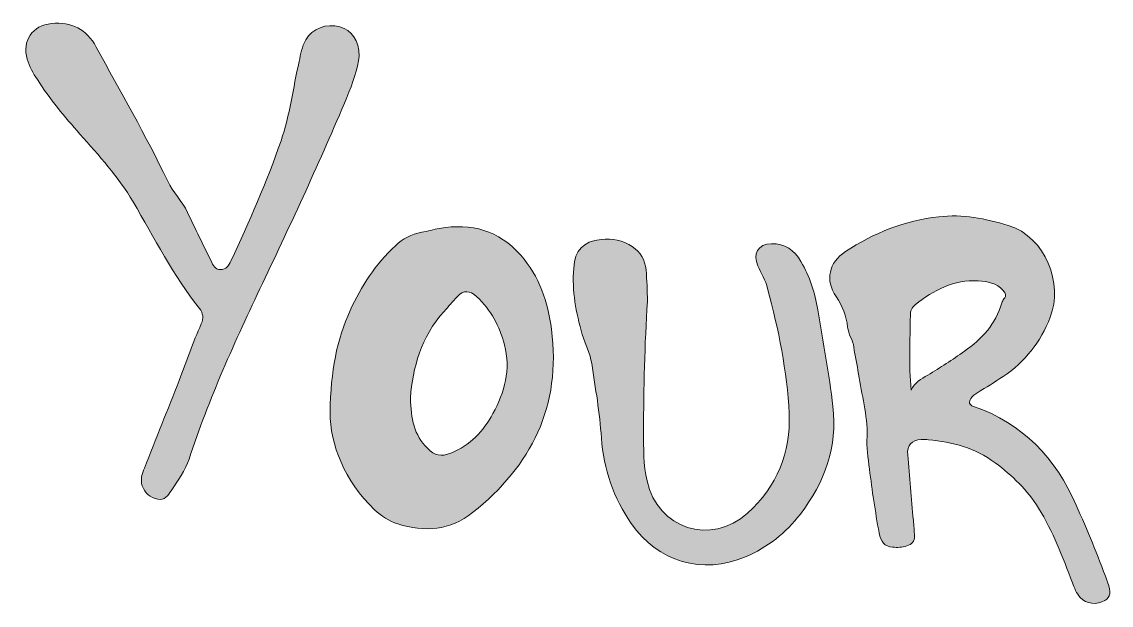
# Model space of a CAD drawing. Extents: x 449 to 1464, y -1300 to -659.
# Drawn here: x 448.6 to 876.6, y -888.5 to -659 of the extents above; entities that cross this region are included whole.
import ezdxf

# ---------------------------------------------------------------- set-up
doc = ezdxf.new("R2010")
doc.units = 0
doc.header["$MEASUREMENT"] = 0
doc.layers.add('katman 1', color=7, linetype='Continuous')

# ---------------------------------------------------------------- blocks, each defined once
blk = doc.blocks.new('block 2')
at = {"layer": 'katman 1', "true_color": 0xf72a1b}
h = blk.add_hatch(color=20, dxfattribs=at)
h.dxf.hatch_style = 2
edge = h.paths.add_edge_path()
edge.add_spline(control_points=[(581.15, -672.45), (580.58, -677.56), (578.64, -683.21), (576.32, -688.73), (565.95, -713.45), (554.67, -737.77), (543.14, -761.97), (532.41, -784.49), (522.12, -807.2), (514.33, -830.96), (512.82, -835.55), (509.94, -839.44), (507.31, -843.44), (506.06, -845.34), (504.71, -847.26), (502.05, -846.76), (499.07, -846.2), (496.95, -844.45), (495.94, -841.52), (495.09, -839.08), (495.88, -836.81), (496.77, -834.56), (501.34, -823.05), (505.91, -811.54), (510.47, -800.03), (513.4, -792.65), (515.82, -785.07), (519.11, -777.83), (520.09, -775.69), (519.89, -773.6), (518.44, -771.78), (508.1, -758.8), (500.7, -743.99), (492.34, -729.78), (486.57, -719.98), (478.94, -711.63), (471.46, -703.16), (465.46, -696.35), (459.66, -689.38), (454.72, -681.73), (453.09, -679.21), (451.61, -676.61), (450.75, -673.73), (448.61, -666.5), (452.8, -660.34), (460.29, -659.67), (468.13, -658.97), (474.03, -661.79), (477.89, -668.93), (487.35, -686.45), (497.36, -703.66), (505.93, -721.66), (507.97, -725.95), (511.63, -729.49), (513.72, -733.94), (516.73, -740.35), (519.89, -746.69), (522.97, -753.07), (523.76, -754.7), (524.48, -756.46), (526.69, -756.46), (528.93, -756.47), (529.98, -754.81), (530.78, -753.08), (537.96, -737.58), (544.86, -721.97), (550.47, -705.8), (554, -695.64), (555.18, -685.01), (557.57, -674.62), (558.24, -671.71), (558.63, -668.73), (560.17, -666.08), (562.78, -661.61), (568.26, -659.5), (573.53, -660.95), (578.3, -662.26), (581.16, -666.24), (581.15, -672.45)], knot_values=[0, 0, 0, 0, 1, 1, 1, 2, 2, 2, 3, 3, 3, 4, 4, 4, 5, 5, 5, 6, 6, 6, 7, 7, 7, 8, 8, 8, 9, 9, 9, 10, 10, 10, 11, 11, 11, 12, 12, 12, 13, 13, 13, 14, 14, 14, 15, 15, 15, 16, 16, 16, 17, 17, 17, 18, 18, 18, 19, 19, 19, 20, 20, 20, 21, 21, 21, 22, 22, 22, 23, 23, 23, 24, 24, 24, 25, 25, 25, 26, 26, 26, 26], degree=3, periodic=1)
h = blk.add_hatch(color=20, dxfattribs=at)
h.dxf.hatch_style = 2
edge = h.paths.add_edge_path()
edge.add_spline(control_points=[(875.21, -879.46), (875.15, -879.29), (875.11, -879.13), (875.05, -878.97), (871.44, -868.83), (867.19, -858.94), (862.89, -849.09), (854.82, -830.6), (841.95, -817.03), (822.59, -810.26), (820.57, -809.56), (820.79, -808.5), (821.52, -807.18), (822.1, -806.11), (823.18, -805.5), (824.21, -804.85), (827.53, -802.76), (830.89, -800.7), (834.15, -798.52), (842.81, -792.74), (848.88, -784.94), (852.68, -775.22), (857.79, -762.15), (851.11, -743.67), (836.1, -739.06), (827.13, -736.3), (818.22, -734.62), (808.88, -735.67), (795.53, -737.18), (783.36, -742.02), (772.25, -749.35), (765.66, -753.7), (764.19, -760.58), (768.52, -767.01), (771.11, -770.83), (772.59, -774.67), (773.07, -779.15), (773.36, -781.85), (775.17, -784.14), (775.53, -786.92), (775.98, -790.48), (776.82, -793.98), (777.34, -797.53), (778.52, -805.64), (780.97, -813.56), (780.76, -822.07), (780.43, -826.25), (781.12, -830.56), (781.66, -834.89), (782.71, -843.29), (783.93, -851.66), (785.43, -859.99), (786.08, -863.65), (787.69, -865.3), (790.75, -865.63), (792.64, -865.84), (794.51, -865.68), (796.35, -865.15), (798.33, -864.59), (799.43, -863.32), (799.36, -861.24), (799.28, -859.19), (799.08, -857.15), (798.9, -855.1), (798.16, -846.5), (797.36, -837.9), (796.68, -829.28), (796.39, -825.47), (798.2, -823.53), (802.03, -823.28), (802.96, -823.22), (803.91, -823.25), (804.84, -823.36), (814.25, -824.4), (823.11, -826.51), (831.04, -832.43), (837.81, -837.5), (843.64, -843.12), (848.1, -850.26), (853.84, -859.46), (857.55, -869.56), (861.39, -879.61), (862.19, -881.69), (862.96, -883.78), (864.5, -885.46), (866.85, -888.01), (871.04, -888.47), (874.19, -886.56), (876.38, -885.22), (876.64, -883.38), (875.21, -879.46)], knot_values=[0, 0, 0, 0, 1, 1, 1, 2, 2, 2, 3, 3, 3, 4, 4, 4, 5, 5, 5, 6, 6, 6, 7, 7, 7, 8, 8, 8, 9, 9, 9, 10, 10, 10, 11, 11, 11, 12, 12, 12, 13, 13, 13, 14, 14, 14, 15, 15, 15, 16, 16, 16, 17, 17, 17, 18, 18, 18, 19, 19, 19, 20, 20, 20, 21, 21, 21, 22, 22, 22, 23, 23, 23, 24, 24, 24, 25, 25, 25, 26, 26, 26, 27, 27, 27, 28, 28, 28, 29, 29, 29, 30, 30, 30, 30], degree=3, periodic=1)
edge = h.paths.add_edge_path()
edge.add_spline(control_points=[(804.55, -797.95), (802, -799.48), (799.44, -800.97), (798, -803.82), (797.12, -793.97), (797.6, -784.25), (797.72, -774.53), (797.74, -772.85), (798.27, -771.34), (799.66, -770.25), (806.94, -764.54), (814.77, -760.28), (824.41, -760.86), (828.05, -761.08), (831.53, -761.77), (834.17, -764.62), (835.14, -765.66), (835.62, -766.7), (834.48, -767.97), (834.1, -768.39), (833.84, -768.99), (833.68, -769.56), (831.3, -777.88), (825.81, -783.76), (818.94, -788.6), (814.26, -791.9), (809.46, -795.01), (804.55, -797.95)], knot_values=[0, 0, 0, 0, 1, 1, 1, 2, 2, 2, 3, 3, 3, 4, 4, 4, 5, 5, 5, 6, 6, 6, 7, 7, 7, 8, 8, 8, 9, 9, 9, 9], degree=3, periodic=1)
h = blk.add_hatch(color=20, dxfattribs=at)
h.dxf.hatch_style = 2
edge = h.paths.add_edge_path()
edge.add_spline(control_points=[(656.72, -779.94), (655.31, -769.2), (652.02, -759.17), (644.64, -750.78), (636.01, -740.96), (625.24, -738.09), (612.75, -740.25), (610.4, -740.66), (608.1, -741.4), (605.74, -741.79), (601.71, -742.45), (598.32, -744.35), (595.4, -747.07), (587.64, -754.27), (581.96, -762.97), (577.61, -772.54), (572.37, -784.07), (570.03, -796.24), (569.74, -812.59), (569.81, -825.3), (575.29, -839.46), (587.24, -850.91), (589.85, -853.41), (592.91, -855.35), (596.37, -856.46), (606.87, -859.84), (616.92, -859.07), (625.72, -852.05), (648.88, -833.58), (660.67, -810.06), (656.72, -779.94)], knot_values=[0, 0, 0, 0, 1, 1, 1, 2, 2, 2, 3, 3, 3, 4, 4, 4, 5, 5, 5, 6, 6, 6, 7, 7, 7, 8, 8, 8, 9, 9, 9, 10, 10, 10, 10], degree=3, periodic=1)
edge = h.paths.add_edge_path()
edge.add_spline(control_points=[(633.7, -813.12), (629.95, -820.04), (624.71, -825.55), (617.24, -828.62), (613.43, -830.17), (610.89, -829.65), (607.96, -826.72), (602.81, -821.57), (601.43, -815.1), (601.32, -806.89), (602.26, -795.1), (605.39, -782.89), (614.55, -772.91), (616.28, -771.03), (617.84, -768.97), (619.63, -767.14), (622.28, -764.44), (624.54, -764.5), (627.42, -767.14), (633.02, -772.29), (636.3, -778.81), (638.24, -786.01), (640.85, -795.69), (638.3, -804.65), (633.7, -813.12)], knot_values=[0, 0, 0, 0, 1, 1, 1, 2, 2, 2, 3, 3, 3, 4, 4, 4, 5, 5, 5, 6, 6, 6, 7, 7, 7, 8, 8, 8, 8], degree=3, periodic=1)
h = blk.add_hatch(color=20, dxfattribs=at)
h.dxf.hatch_style = 2
edge = h.paths.add_edge_path()
edge.add_spline(control_points=[(694.41, -768.89), (693.37, -785.97), (692.9, -803.07), (692.9, -820.18), (692.9, -826.66), (692.82, -833.18), (694.26, -839.59), (698.49, -858.48), (719.37, -865.22), (733.76, -852.23), (745.34, -841.78), (750.82, -828.42), (750.1, -813.07), (749.32, -796.4), (745.92, -780.04), (741.63, -763.9), (740.79, -760.76), (739.25, -757.88), (737.84, -754.95), (735.63, -750.35), (738, -746.41), (743.11, -746.26), (748.46, -746.1), (752.19, -748.76), (754.76, -753.27), (758.12, -759.2), (760.27, -765.51), (761.35, -772.28), (763.38, -784.94), (765.87, -797.53), (767.31, -810.28), (769.1, -826.18), (764.16, -840.14), (754.51, -852.59), (748.75, -860.02), (741.62, -865.79), (732.9, -869.47), (716.11, -876.57), (698.49, -871.39), (688.1, -856.35), (681.08, -846.2), (677.2, -834.99), (676.34, -822.66), (675.65, -812.84), (674.04, -803.12), (672.53, -793.41), (671.93, -789.5), (669.98, -785.82), (668.84, -781.97), (666.32, -773.48), (664.8, -764.82), (665.45, -755.92), (665.98, -748.66), (669.03, -745.45), (676.24, -744.63), (680.59, -744.13), (684.76, -744.92), (688.48, -747.41), (691.75, -749.59), (693.5, -752.67), (693.87, -756.57), (694.27, -760.67), (694.37, -764.77), (694.41, -768.89)], knot_values=[0, 0, 0, 0, 1, 1, 1, 2, 2, 2, 3, 3, 3, 4, 4, 4, 5, 5, 5, 6, 6, 6, 7, 7, 7, 8, 8, 8, 9, 9, 9, 10, 10, 10, 11, 11, 11, 12, 12, 12, 13, 13, 13, 14, 14, 14, 15, 15, 15, 16, 16, 16, 17, 17, 17, 18, 18, 18, 19, 19, 19, 20, 20, 20, 21, 21, 21, 21], degree=3, periodic=1)
at = {"layer": 'katman 1', "lineweight": 0}
for points, knots in [([(581.15, -672.45), (580.58, -677.56), (578.64, -683.21), (576.32, -688.73), (565.95, -713.45), (554.67, -737.77), (543.14, -761.97), (532.41, -784.49), (522.12, -807.2), (514.33, -830.96), (512.82, -835.55), (509.94, -839.44), (507.31, -843.44), (506.06, -845.34), (504.71, -847.26), (502.05, -846.76), (499.07, -846.2), (496.95, -844.45), (495.94, -841.52), (495.09, -839.08), (495.88, -836.81), (496.77, -834.56), (501.34, -823.05), (505.91, -811.54), (510.47, -800.03), (513.4, -792.65), (515.82, -785.07), (519.11, -777.83), (520.09, -775.69), (519.89, -773.6), (518.44, -771.78), (508.1, -758.8), (500.7, -743.99), (492.34, -729.78), (486.57, -719.98), (478.94, -711.63), (471.46, -703.16), (465.46, -696.35), (459.66, -689.38), (454.72, -681.73), (453.09, -679.21), (451.61, -676.61), (450.75, -673.73), (448.61, -666.5), (452.8, -660.34), (460.29, -659.67), (468.13, -658.97), (474.03, -661.79), (477.89, -668.93), (487.35, -686.45), (497.36, -703.66), (505.93, -721.66), (507.97, -725.95), (511.63, -729.49), (513.72, -733.94), (516.73, -740.35), (519.89, -746.69), (522.97, -753.07), (523.76, -754.7), (524.48, -756.46), (526.69, -756.46), (528.93, -756.47), (529.98, -754.81), (530.78, -753.08), (537.96, -737.58), (544.86, -721.97), (550.47, -705.8), (554, -695.64), (555.18, -685.01), (557.57, -674.62), (558.24, -671.71), (558.63, -668.73), (560.17, -666.08), (562.78, -661.61), (568.26, -659.5), (573.53, -660.95), (578.3, -662.26), (581.16, -666.24), (581.15, -672.45)], [0, 0, 0, 0, 1, 1, 1, 2, 2, 2, 3, 3, 3, 4, 4, 4, 5, 5, 5, 6, 6, 6, 7, 7, 7, 8, 8, 8, 9, 9, 9, 10, 10, 10, 11, 11, 11, 12, 12, 12, 13, 13, 13, 14, 14, 14, 15, 15, 15, 16, 16, 16, 17, 17, 17, 18, 18, 18, 19, 19, 19, 20, 20, 20, 21, 21, 21, 22, 22, 22, 23, 23, 23, 24, 24, 24, 25, 25, 25, 26, 26, 26, 26]), ([(875.21, -879.46), (875.15, -879.29), (875.11, -879.13), (875.05, -878.97), (871.44, -868.83), (867.19, -858.94), (862.89, -849.09), (854.82, -830.6), (841.95, -817.03), (822.59, -810.26), (820.57, -809.56), (820.79, -808.5), (821.52, -807.18), (822.1, -806.11), (823.18, -805.5), (824.21, -804.85), (827.53, -802.76), (830.89, -800.7), (834.15, -798.52), (842.81, -792.74), (848.88, -784.94), (852.68, -775.22), (857.79, -762.15), (851.11, -743.67), (836.1, -739.06), (827.13, -736.3), (818.22, -734.62), (808.88, -735.67), (795.53, -737.18), (783.36, -742.02), (772.25, -749.35), (765.66, -753.7), (764.19, -760.58), (768.52, -767.01), (771.11, -770.83), (772.59, -774.67), (773.07, -779.15), (773.36, -781.85), (775.17, -784.14), (775.53, -786.92), (775.98, -790.48), (776.82, -793.98), (777.34, -797.53), (778.52, -805.64), (780.97, -813.56), (780.76, -822.07), (780.43, -826.25), (781.12, -830.56), (781.66, -834.89), (782.71, -843.29), (783.93, -851.66), (785.43, -859.99), (786.08, -863.65), (787.69, -865.3), (790.75, -865.63), (792.64, -865.84), (794.51, -865.68), (796.35, -865.15), (798.33, -864.59), (799.43, -863.32), (799.36, -861.24), (799.28, -859.19), (799.08, -857.15), (798.9, -855.1), (798.16, -846.5), (797.36, -837.9), (796.68, -829.28), (796.39, -825.47), (798.2, -823.53), (802.03, -823.28), (802.96, -823.22), (803.91, -823.25), (804.84, -823.36), (814.25, -824.4), (823.11, -826.51), (831.04, -832.43), (837.81, -837.5), (843.64, -843.12), (848.1, -850.26), (853.84, -859.46), (857.55, -869.56), (861.39, -879.61), (862.19, -881.69), (862.96, -883.78), (864.5, -885.46), (866.85, -888.01), (871.04, -888.47), (874.19, -886.56), (876.38, -885.22), (876.64, -883.38), (875.21, -879.46)], [0, 0, 0, 0, 1, 1, 1, 2, 2, 2, 3, 3, 3, 4, 4, 4, 5, 5, 5, 6, 6, 6, 7, 7, 7, 8, 8, 8, 9, 9, 9, 10, 10, 10, 11, 11, 11, 12, 12, 12, 13, 13, 13, 14, 14, 14, 15, 15, 15, 16, 16, 16, 17, 17, 17, 18, 18, 18, 19, 19, 19, 20, 20, 20, 21, 21, 21, 22, 22, 22, 23, 23, 23, 24, 24, 24, 25, 25, 25, 26, 26, 26, 27, 27, 27, 28, 28, 28, 29, 29, 29, 30, 30, 30, 30]), ([(656.72, -779.94), (655.31, -769.2), (652.02, -759.17), (644.64, -750.78), (636.01, -740.96), (625.24, -738.09), (612.75, -740.25), (610.4, -740.66), (608.1, -741.4), (605.74, -741.79), (601.71, -742.45), (598.32, -744.35), (595.4, -747.07), (587.64, -754.27), (581.96, -762.97), (577.61, -772.54), (572.37, -784.07), (570.03, -796.24), (569.74, -812.59), (569.81, -825.3), (575.29, -839.46), (587.24, -850.91), (589.85, -853.41), (592.91, -855.35), (596.37, -856.46), (606.87, -859.84), (616.92, -859.07), (625.72, -852.05), (648.88, -833.58), (660.67, -810.06), (656.72, -779.94)], [0, 0, 0, 0, 1, 1, 1, 2, 2, 2, 3, 3, 3, 4, 4, 4, 5, 5, 5, 6, 6, 6, 7, 7, 7, 8, 8, 8, 9, 9, 9, 10, 10, 10, 10]), ([(694.41, -768.89), (693.37, -785.97), (692.9, -803.07), (692.9, -820.18), (692.9, -826.66), (692.82, -833.18), (694.26, -839.59), (698.49, -858.48), (719.37, -865.22), (733.76, -852.23), (745.34, -841.78), (750.82, -828.42), (750.1, -813.07), (749.32, -796.4), (745.92, -780.04), (741.63, -763.9), (740.79, -760.76), (739.25, -757.88), (737.84, -754.95), (735.63, -750.35), (738, -746.41), (743.11, -746.26), (748.46, -746.1), (752.19, -748.76), (754.76, -753.27), (758.12, -759.2), (760.27, -765.51), (761.35, -772.28), (763.38, -784.94), (765.87, -797.53), (767.31, -810.28), (769.1, -826.18), (764.16, -840.14), (754.51, -852.59), (748.75, -860.02), (741.62, -865.79), (732.9, -869.47), (716.11, -876.57), (698.49, -871.39), (688.1, -856.35), (681.08, -846.2), (677.2, -834.99), (676.34, -822.66), (675.65, -812.84), (674.04, -803.12), (672.53, -793.41), (671.93, -789.5), (669.98, -785.82), (668.84, -781.97), (666.32, -773.48), (664.8, -764.82), (665.45, -755.92), (665.98, -748.66), (669.03, -745.45), (676.24, -744.63), (680.59, -744.13), (684.76, -744.92), (688.48, -747.41), (691.75, -749.59), (693.5, -752.67), (693.87, -756.57), (694.27, -760.67), (694.37, -764.77), (694.41, -768.89)], [0, 0, 0, 0, 1, 1, 1, 2, 2, 2, 3, 3, 3, 4, 4, 4, 5, 5, 5, 6, 6, 6, 7, 7, 7, 8, 8, 8, 9, 9, 9, 10, 10, 10, 11, 11, 11, 12, 12, 12, 13, 13, 13, 14, 14, 14, 15, 15, 15, 16, 16, 16, 17, 17, 17, 18, 18, 18, 19, 19, 19, 20, 20, 20, 21, 21, 21, 21]), ([(804.55, -797.95), (802, -799.48), (799.44, -800.97), (798, -803.82), (797.12, -793.97), (797.6, -784.25), (797.72, -774.53), (797.74, -772.85), (798.27, -771.34), (799.66, -770.25), (806.94, -764.54), (814.77, -760.28), (824.41, -760.86), (828.05, -761.08), (831.53, -761.77), (834.17, -764.62), (835.14, -765.66), (835.62, -766.7), (834.48, -767.97), (834.1, -768.39), (833.84, -768.99), (833.68, -769.56), (831.3, -777.88), (825.81, -783.76), (818.94, -788.6), (814.26, -791.9), (809.46, -795.01), (804.55, -797.95)], [0, 0, 0, 0, 1, 1, 1, 2, 2, 2, 3, 3, 3, 4, 4, 4, 5, 5, 5, 6, 6, 6, 7, 7, 7, 8, 8, 8, 9, 9, 9, 9]), ([(633.7, -813.12), (629.95, -820.04), (624.71, -825.55), (617.24, -828.62), (613.43, -830.17), (610.89, -829.65), (607.96, -826.72), (602.81, -821.57), (601.43, -815.1), (601.32, -806.89), (602.26, -795.1), (605.39, -782.89), (614.55, -772.91), (616.28, -771.03), (617.84, -768.97), (619.63, -767.14), (622.28, -764.44), (624.54, -764.5), (627.42, -767.14), (633.02, -772.29), (636.3, -778.81), (638.24, -786.01), (640.85, -795.69), (638.3, -804.65), (633.7, -813.12)], [0, 0, 0, 0, 1, 1, 1, 2, 2, 2, 3, 3, 3, 4, 4, 4, 5, 5, 5, 6, 6, 6, 7, 7, 7, 8, 8, 8, 8])]:
    blk.add_open_spline(points, degree=3, knots=knots, dxfattribs=at)

msp = doc.modelspace()

# ---------------------------------------------------------------- block references
at = {"layer": 'katman 1'}
msp.add_blockref('block 2', (0, 0), dxfattribs=at)

doc.saveas('drawing.dxf')
